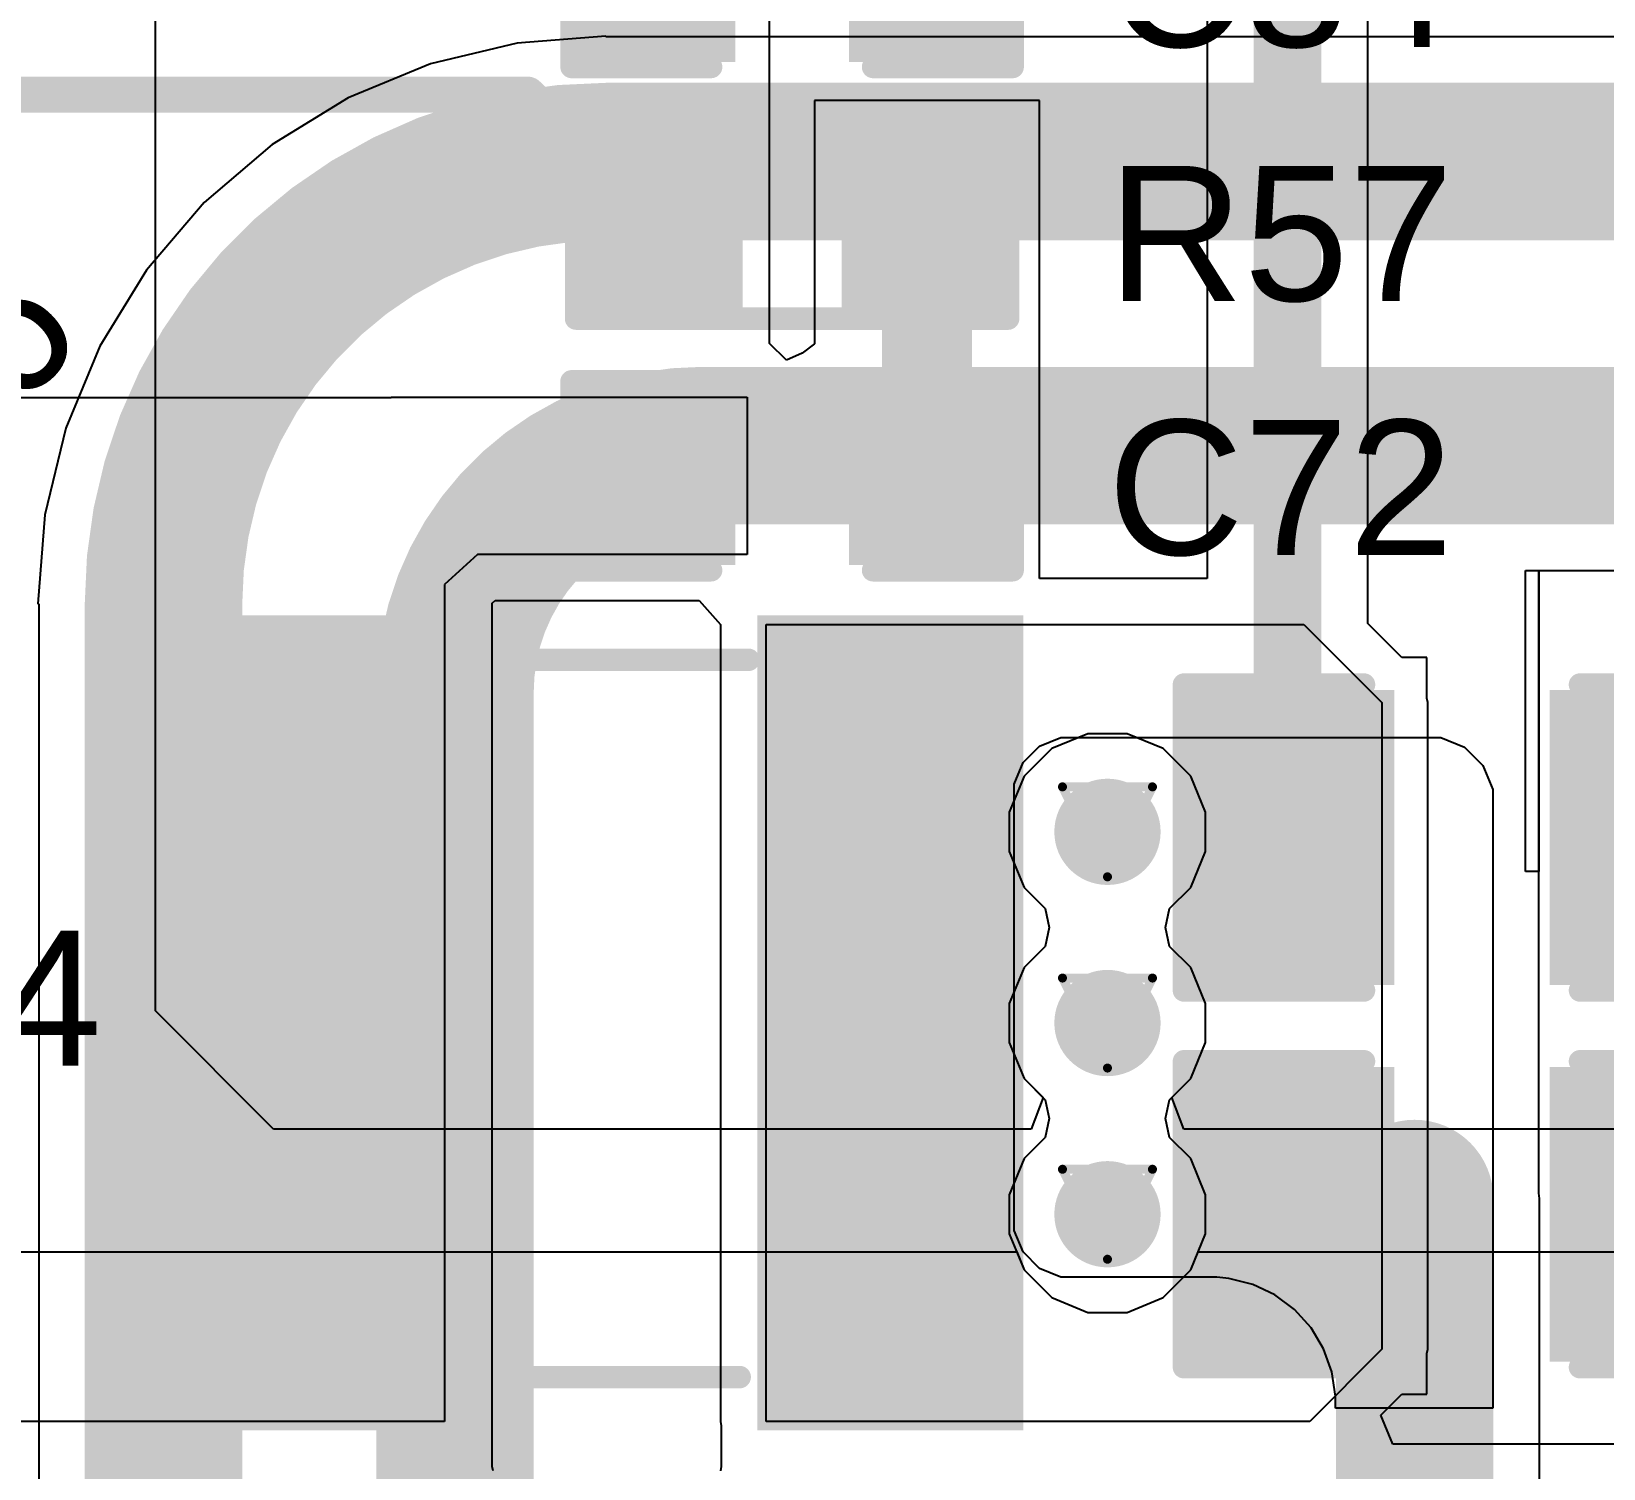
# Model space of a CAD drawing. Header units: inches. Extents: x 0 to 5359, y 0 to 5098.
# Drawn here: x 36.85 to 45.73, y 90.87 to 98.98 of the extents above; entities that cross this region are included whole.
import ezdxf

# ---------------------------------------------------------------- set-up
doc = ezdxf.new("R2010")
doc.units = ezdxf.units.IN
for name, color, linetype in [('Bottom Layer', 5, 'Continuous'), ('Drill Drawing', 1, 'Continuous'), ('Layer 1', 16, 'Continuous'), ('Layer 2', 76, 'Continuous'), ('Top Layer', 1, 'Continuous'), ('Top Overlay', 2, 'Continuous'), ('Top Paste', 8, 'Continuous'), ('Top Solder', 216, 'Continuous'), ('Via Holes', 16, 'Continuous')]:
    doc.layers.add(name, color=color, linetype=linetype)
doc.styles.add('Arial', font='', dxfattribs={"height": 0.2})
doc.styles.get('Arial').set_extended_font_data('Arial')

# ---------------------------------------------------------------- blocks, each defined once
blk = doc.blocks.new('R___0603_118')
at = {"layer": 'Top Layer'}
for points in [[(-0.381, 0.4445), (-0.381, -0.4445), (-1.143, -0.4445), (-1.143, 0.4445)], [(1.143, 0.4445), (1.143, -0.4445), (0.381, -0.4445), (0.381, 0.4445)]]:
    blk.add_hatch(color=1, dxfattribs=at).paths.add_polyline_path(points)
at = {"layer": 'Top Paste'}
for points in [[(-0.381, 0.4445), (-0.381, -0.4445), (-1.143, -0.4445), (-1.143, 0.4445)], [(1.143, 0.4445), (1.143, -0.4445), (0.381, -0.4445), (0.381, 0.4445)]]:
    blk.add_hatch(color=8, dxfattribs=at).paths.add_polyline_path(points)
at = {"layer": 'Top Solder'}
for points in [[(-0.2794, 0.5461), (-0.2794, -0.5461), (-1.2446, -0.5461), (-1.2446, 0.5461)], [(1.2446, 0.5461), (1.2446, -0.5461), (0.2794, -0.5461), (0.2794, 0.5461)]]:
    blk.add_hatch(color=216, dxfattribs=at).paths.add_polyline_path(points)
at = {"layer": 'Top Overlay'}
for points in [[(-1.2192, 0.5334, 0.127, 0.127, 0), (1.2192, 0.5334, 0.127, 0.127, 0)], [(-1.2192, -0.5334, 0.127, 0.127, 0), (-1.2192, 0.5334, 0.127, 0.127, 0)], [(1.2192, -0.5334, 0.127, 0.127, 0), (1.2192, 0.5334, 0.127, 0.127, 0)], [(-1.2192, -0.5334, 0.127, 0.127, 0), (1.2192, -0.5334, 0.127, 0.127, 0)]]:
    blk.add_lwpolyline(points, format="xyseb", dxfattribs=at)
for points in [[(-1.25095, 0.5334, 0.0635, 0.0635, 1), (-1.18745, 0.5334, 0.0635, 0.0635, 1)], [(-1.25095, 0.5334, 0.0635, 0.0635, 1), (-1.18745, 0.5334, 0.0635, 0.0635, 1)], [(1.18745, 0.5334, 0.0635, 0.0635, 1), (1.25095, 0.5334, 0.0635, 0.0635, 1)], [(1.18745, 0.5334, 0.0635, 0.0635, 1), (1.25095, 0.5334, 0.0635, 0.0635, 1)], [(-1.25095, -0.5334, 0.0635, 0.0635, 1), (-1.18745, -0.5334, 0.0635, 0.0635, 1)], [(-1.25095, -0.5334, 0.0635, 0.0635, 1), (-1.18745, -0.5334, 0.0635, 0.0635, 1)], [(1.18745, -0.5334, 0.0635, 0.0635, 1), (1.25095, -0.5334, 0.0635, 0.0635, 1)], [(1.18745, -0.5334, 0.0635, 0.0635, 1), (1.25095, -0.5334, 0.0635, 0.0635, 1)]]:
    blk.add_lwpolyline(points, format="xyseb", close=True, dxfattribs=at)
blk = doc.blocks.new('SMNR4030_4R7MT_195')
at = {"layer": 'Top Layer'}
for points in [[(-2.3, 2.2501), (-0.9, 2.2501), (-0.9, -2.2499), (-2.3, -2.2499)], [(0.9, 2.2499), (2.3, 2.2499), (2.3, -2.2501), (0.9, -2.2501)]]:
    blk.add_hatch(color=1, dxfattribs=at).paths.add_polyline_path(points)
at = {"layer": 'Top Paste'}
for points in [[(-2.3, 2.2501), (-0.9, 2.2501), (-0.9, -2.2499), (-2.3, -2.2499)], [(0.9, 2.2499), (2.3, 2.2499), (2.3, -2.2501), (0.9, -2.2501)]]:
    blk.add_hatch(color=8, dxfattribs=at).paths.add_polyline_path(points)
at = {"layer": 'Top Solder'}
for points in [[(-2.3508, 2.3009), (-0.8492, 2.3009), (-0.8492, -2.3007), (-2.3508, -2.3007)], [(0.8492, 2.3007), (2.3508, 2.3007), (2.3508, -2.3009), (0.8492, -2.3009)]]:
    blk.add_hatch(color=216, dxfattribs=at).paths.add_polyline_path(points)
at = {"layer": 'Top Overlay'}
for points in [[(-0.75, 2.05, 0.127, 0.127, 0), (0.8, 2.05, 0.127, 0.127, 0)], [(-0.8, -2, 0.127, 0.127, 0), (0.75, -2, 0.127, 0.127, 0)]]:
    blk.add_lwpolyline(points, format="xyseb", dxfattribs=at)
for points in [[(-0.7817, 2.05, 0.0635, 0.0635, 1), (-0.7182, 2.05, 0.0635, 0.0635, 1)], [(0.7682, 2.05, 0.0635, 0.0635, 1), (0.8317, 2.05, 0.0635, 0.0635, 1)], [(-0.8317, -2, 0.0635, 0.0635, 1), (-0.7682, -2, 0.0635, 0.0635, 1)], [(0.7183, -2, 0.0635, 0.0635, 1), (0.7818, -2, 0.0635, 0.0635, 1)]]:
    blk.add_lwpolyline(points, format="xyseb", close=True, dxfattribs=at)
blk = doc.blocks.new('C___0603_282')
at = {"layer": 'Top Layer'}
for points in [[(-0.381, 0.4445), (-0.381, -0.4445), (-1.143, -0.4445), (-1.143, 0.4445)], [(1.143, 0.4445), (1.143, -0.4445), (0.381, -0.4445), (0.381, 0.4445)]]:
    blk.add_hatch(color=1, dxfattribs=at).paths.add_polyline_path(points)
at = {"layer": 'Top Paste'}
for points in [[(-0.381, 0.4445), (-0.381, -0.4445), (-1.143, -0.4445), (-1.143, 0.4445)], [(1.143, 0.4445), (1.143, -0.4445), (0.381, -0.4445), (0.381, 0.4445)]]:
    blk.add_hatch(color=8, dxfattribs=at).paths.add_polyline_path(points)
at = {"layer": 'Top Solder'}
for points in [[(-0.321, 0.5045), (-0.321, -0.5045), (-1.203, -0.5045), (-1.203, 0.5045)], [(1.203, 0.5045), (1.203, -0.5045), (0.321, -0.5045), (0.321, 0.5045)]]:
    blk.add_hatch(color=216, dxfattribs=at).paths.add_polyline_path(points)
at = {"layer": 'Top Overlay'}
for points in [[(-0.4572, 0.5334, 0.127, 0.127, 0), (-1.2446, 0.5334, 0.127, 0.127, 0)], [(-1.2446, 0.5334, 0.127, 0.127, 0), (-1.2446, -0.5334, 0.127, 0.127, 0)], [(1.2446, 0.5334, 0.127, 0.127, 0), (0.4572, 0.5334, 0.127, 0.127, 0)], [(1.2446, 0.5334, 0.127, 0.127, 0), (1.2446, -0.5334, 0.127, 0.127, 0)], [(-0.4572, -0.5334, 0.127, 0.127, 0), (-1.2446, -0.5334, 0.127, 0.127, 0)], [(1.2446, -0.5334, 0.127, 0.127, 0), (0.4572, -0.5334, 0.127, 0.127, 0)]]:
    blk.add_lwpolyline(points, format="xyseb", dxfattribs=at)
for points in [[(-1.2764, 0.5334, 0.0635, 0.0635, 1), (-1.2128, 0.5334, 0.0635, 0.0635, 1)], [(-1.2764, 0.5334, 0.0635, 0.0635, 1), (-1.2128, 0.5334, 0.0635, 0.0635, 1)], [(-0.4889, 0.5334, 0.0635, 0.0635, 1), (-0.4254, 0.5334, 0.0635, 0.0635, 1)], [(0.4254, 0.5334, 0.0635, 0.0635, 1), (0.4889, 0.5334, 0.0635, 0.0635, 1)], [(1.2128, 0.5334, 0.0635, 0.0635, 1), (1.2764, 0.5334, 0.0635, 0.0635, 1)], [(1.2128, 0.5334, 0.0635, 0.0635, 1), (1.2764, 0.5334, 0.0635, 0.0635, 1)], [(-1.2764, -0.5334, 0.0635, 0.0635, 1), (-1.2128, -0.5334, 0.0635, 0.0635, 1)], [(-1.2764, -0.5334, 0.0635, 0.0635, 1), (-1.2128, -0.5334, 0.0635, 0.0635, 1)], [(-0.4889, -0.5334, 0.0635, 0.0635, 1), (-0.4254, -0.5334, 0.0635, 0.0635, 1)], [(0.4254, -0.5334, 0.0635, 0.0635, 1), (0.4889, -0.5334, 0.0635, 0.0635, 1)], [(1.2128, -0.5334, 0.0635, 0.0635, 1), (1.2764, -0.5334, 0.0635, 0.0635, 1)], [(1.2128, -0.5334, 0.0635, 0.0635, 1), (1.2764, -0.5334, 0.0635, 0.0635, 1)]]:
    blk.add_lwpolyline(points, format="xyseb", close=True, dxfattribs=at)
blk = doc.blocks.new('C___0805_289')
at = {"layer": 'Top Layer'}
for points in [[(-1.524, 0.762), (-0.508, 0.762), (-0.508, -0.762), (-1.524, -0.762)], [(0.508, 0.762), (1.524, 0.762), (1.524, -0.762), (0.508, -0.762)]]:
    blk.add_hatch(color=1, dxfattribs=at).paths.add_polyline_path(points)
at = {"layer": 'Top Paste'}
for points in [[(-1.524, 0.762), (-0.508, 0.762), (-0.508, -0.762), (-1.524, -0.762)], [(0.508, 0.762), (1.524, 0.762), (1.524, -0.762), (0.508, -0.762)]]:
    blk.add_hatch(color=8, dxfattribs=at).paths.add_polyline_path(points)
at = {"layer": 'Top Solder'}
for points in [[(-1.594, 0.832), (-0.438, 0.832), (-0.438, -0.832), (-1.594, -0.832)], [(0.438, 0.832), (1.594, 0.832), (1.594, -0.832), (0.438, -0.832)]]:
    blk.add_hatch(color=216, dxfattribs=at).paths.add_polyline_path(points)
at = {"layer": 'Top Overlay'}
for points in [[(-0.6096, 0.8636, 0.127, 0.127, 0), (-1.6256, 0.8636, 0.127, 0.127, 0)], [(-1.6256, 0.8636, 0.127, 0.127, 0), (-1.6256, -0.8636, 0.127, 0.127, 0)], [(1.6256, 0.8636, 0.127, 0.127, 0), (0.6096, 0.8636, 0.127, 0.127, 0)], [(1.6256, 0.8636, 0.127, 0.127, 0), (1.6256, -0.8636, 0.127, 0.127, 0)], [(-0.6096, -0.8636, 0.127, 0.127, 0), (-1.6256, -0.8636, 0.127, 0.127, 0)], [(1.6256, -0.8636, 0.127, 0.127, 0), (0.6096, -0.8636, 0.127, 0.127, 0)]]:
    blk.add_lwpolyline(points, format="xyseb", dxfattribs=at)
for points in [[(-1.6574, 0.8636, 0.0635, 0.0635, 1), (-1.5938, 0.8636, 0.0635, 0.0635, 1)], [(-1.6574, 0.8636, 0.0635, 0.0635, 1), (-1.5938, 0.8636, 0.0635, 0.0635, 1)], [(-0.6413, 0.8636, 0.0635, 0.0635, 1), (-0.5778, 0.8636, 0.0635, 0.0635, 1)], [(0.5778, 0.8636, 0.0635, 0.0635, 1), (0.6413, 0.8636, 0.0635, 0.0635, 1)], [(1.5938, 0.8636, 0.0635, 0.0635, 1), (1.6574, 0.8636, 0.0635, 0.0635, 1)], [(1.5938, 0.8636, 0.0635, 0.0635, 1), (1.6574, 0.8636, 0.0635, 0.0635, 1)], [(-1.6574, -0.8636, 0.0635, 0.0635, 1), (-1.5938, -0.8636, 0.0635, 0.0635, 1)], [(-1.6574, -0.8636, 0.0635, 0.0635, 1), (-1.5938, -0.8636, 0.0635, 0.0635, 1)], [(-0.6413, -0.8636, 0.0635, 0.0635, 1), (-0.5778, -0.8636, 0.0635, 0.0635, 1)], [(0.5778, -0.8636, 0.0635, 0.0635, 1), (0.6413, -0.8636, 0.0635, 0.0635, 1)], [(1.5938, -0.8636, 0.0635, 0.0635, 1), (1.6574, -0.8636, 0.0635, 0.0635, 1)], [(1.5938, -0.8636, 0.0635, 0.0635, 1), (1.6574, -0.8636, 0.0635, 0.0635, 1)]]:
    blk.add_lwpolyline(points, format="xyseb", close=True, dxfattribs=at)
blk = doc.blocks.new('C___0805_290')
at = {"layer": 'Top Layer'}
for points in [[(-1.524, 0.762), (-0.508, 0.762), (-0.508, -0.762), (-1.524, -0.762)], [(0.508, 0.762), (1.524, 0.762), (1.524, -0.762), (0.508, -0.762)]]:
    blk.add_hatch(color=1, dxfattribs=at).paths.add_polyline_path(points)
at = {"layer": 'Top Paste'}
for points in [[(-1.524, 0.762), (-0.508, 0.762), (-0.508, -0.762), (-1.524, -0.762)], [(0.508, 0.762), (1.524, 0.762), (1.524, -0.762), (0.508, -0.762)]]:
    blk.add_hatch(color=8, dxfattribs=at).paths.add_polyline_path(points)
at = {"layer": 'Top Solder'}
for points in [[(-1.594, 0.832), (-0.438, 0.832), (-0.438, -0.832), (-1.594, -0.832)], [(0.438, 0.832), (1.594, 0.832), (1.594, -0.832), (0.438, -0.832)]]:
    blk.add_hatch(color=216, dxfattribs=at).paths.add_polyline_path(points)
at = {"layer": 'Top Overlay'}
for points in [[(-0.6096, 0.8636, 0.127, 0.127, 0), (-1.6256, 0.8636, 0.127, 0.127, 0)], [(-1.6256, 0.8636, 0.127, 0.127, 0), (-1.6256, -0.8636, 0.127, 0.127, 0)], [(1.6256, 0.8636, 0.127, 0.127, 0), (0.6096, 0.8636, 0.127, 0.127, 0)], [(1.6256, 0.8636, 0.127, 0.127, 0), (1.6256, -0.8636, 0.127, 0.127, 0)], [(-0.6096, -0.8636, 0.127, 0.127, 0), (-1.6256, -0.8636, 0.127, 0.127, 0)], [(1.6256, -0.8636, 0.127, 0.127, 0), (0.6096, -0.8636, 0.127, 0.127, 0)]]:
    blk.add_lwpolyline(points, format="xyseb", dxfattribs=at)
for points in [[(-1.6574, 0.8636, 0.0635, 0.0635, 1), (-1.5938, 0.8636, 0.0635, 0.0635, 1)], [(-1.6574, 0.8636, 0.0635, 0.0635, 1), (-1.5938, 0.8636, 0.0635, 0.0635, 1)], [(-0.6413, 0.8636, 0.0635, 0.0635, 1), (-0.5778, 0.8636, 0.0635, 0.0635, 1)], [(0.5778, 0.8636, 0.0635, 0.0635, 1), (0.6413, 0.8636, 0.0635, 0.0635, 1)], [(1.5938, 0.8636, 0.0635, 0.0635, 1), (1.6574, 0.8636, 0.0635, 0.0635, 1)], [(1.5938, 0.8636, 0.0635, 0.0635, 1), (1.6574, 0.8636, 0.0635, 0.0635, 1)], [(-1.6574, -0.8636, 0.0635, 0.0635, 1), (-1.5938, -0.8636, 0.0635, 0.0635, 1)], [(-1.6574, -0.8636, 0.0635, 0.0635, 1), (-1.5938, -0.8636, 0.0635, 0.0635, 1)], [(-0.6413, -0.8636, 0.0635, 0.0635, 1), (-0.5778, -0.8636, 0.0635, 0.0635, 1)], [(0.5778, -0.8636, 0.0635, 0.0635, 1), (0.6413, -0.8636, 0.0635, 0.0635, 1)], [(1.5938, -0.8636, 0.0635, 0.0635, 1), (1.6574, -0.8636, 0.0635, 0.0635, 1)], [(1.5938, -0.8636, 0.0635, 0.0635, 1), (1.6574, -0.8636, 0.0635, 0.0635, 1)]]:
    blk.add_lwpolyline(points, format="xyseb", close=True, dxfattribs=at)
blk = doc.blocks.new('C___0603_294')
at = {"layer": 'Top Layer'}
for points in [[(-0.381, 0.4445), (-0.381, -0.4445), (-1.143, -0.4445), (-1.143, 0.4445)], [(1.143, 0.4445), (1.143, -0.4445), (0.381, -0.4445), (0.381, 0.4445)]]:
    blk.add_hatch(color=1, dxfattribs=at).paths.add_polyline_path(points)
at = {"layer": 'Top Paste'}
for points in [[(-0.381, 0.4445), (-0.381, -0.4445), (-1.143, -0.4445), (-1.143, 0.4445)], [(1.143, 0.4445), (1.143, -0.4445), (0.381, -0.4445), (0.381, 0.4445)]]:
    blk.add_hatch(color=8, dxfattribs=at).paths.add_polyline_path(points)
at = {"layer": 'Top Solder'}
for points in [[(-0.321, 0.5045), (-0.321, -0.5045), (-1.203, -0.5045), (-1.203, 0.5045)], [(1.203, 0.5045), (1.203, -0.5045), (0.321, -0.5045), (0.321, 0.5045)]]:
    blk.add_hatch(color=216, dxfattribs=at).paths.add_polyline_path(points)
at = {"layer": 'Top Overlay'}
for points in [[(-0.4572, 0.5334, 0.127, 0.127, 0), (-1.2446, 0.5334, 0.127, 0.127, 0)], [(-1.2446, 0.5334, 0.127, 0.127, 0), (-1.2446, -0.5334, 0.127, 0.127, 0)], [(1.2446, 0.5334, 0.127, 0.127, 0), (0.4572, 0.5334, 0.127, 0.127, 0)], [(1.2446, 0.5334, 0.127, 0.127, 0), (1.2446, -0.5334, 0.127, 0.127, 0)], [(-0.4572, -0.5334, 0.127, 0.127, 0), (-1.2446, -0.5334, 0.127, 0.127, 0)], [(1.2446, -0.5334, 0.127, 0.127, 0), (0.4572, -0.5334, 0.127, 0.127, 0)]]:
    blk.add_lwpolyline(points, format="xyseb", dxfattribs=at)
for points in [[(-1.2764, 0.5334, 0.0635, 0.0635, 1), (-1.2128, 0.5334, 0.0635, 0.0635, 1)], [(-1.2764, 0.5334, 0.0635, 0.0635, 1), (-1.2128, 0.5334, 0.0635, 0.0635, 1)], [(-0.4889, 0.5334, 0.0635, 0.0635, 1), (-0.4254, 0.5334, 0.0635, 0.0635, 1)], [(0.4254, 0.5334, 0.0635, 0.0635, 1), (0.4889, 0.5334, 0.0635, 0.0635, 1)], [(1.2128, 0.5334, 0.0635, 0.0635, 1), (1.2764, 0.5334, 0.0635, 0.0635, 1)], [(1.2128, 0.5334, 0.0635, 0.0635, 1), (1.2764, 0.5334, 0.0635, 0.0635, 1)], [(-1.2764, -0.5334, 0.0635, 0.0635, 1), (-1.2128, -0.5334, 0.0635, 0.0635, 1)], [(-1.2764, -0.5334, 0.0635, 0.0635, 1), (-1.2128, -0.5334, 0.0635, 0.0635, 1)], [(-0.4889, -0.5334, 0.0635, 0.0635, 1), (-0.4254, -0.5334, 0.0635, 0.0635, 1)], [(0.4254, -0.5334, 0.0635, 0.0635, 1), (0.4889, -0.5334, 0.0635, 0.0635, 1)], [(1.2128, -0.5334, 0.0635, 0.0635, 1), (1.2764, -0.5334, 0.0635, 0.0635, 1)], [(1.2128, -0.5334, 0.0635, 0.0635, 1), (1.2764, -0.5334, 0.0635, 0.0635, 1)]]:
    blk.add_lwpolyline(points, format="xyseb", close=True, dxfattribs=at)

msp = doc.modelspace()

# ---------------------------------------------------------------- hatches: boundary and pattern name
at = {"layer": 'Bottom Layer'}
h = msp.add_hatch(color=5, dxfattribs=at)
edge = h.paths.add_edge_path()
edge.add_arc((42.926, 94.4626), 0.3, 0, 360)
h = msp.add_hatch(color=5, dxfattribs=at)
edge = h.paths.add_edge_path()
edge.add_arc((42.926, 93.3831), 0.3, 0, 360)
h = msp.add_hatch(color=5, dxfattribs=at)
edge = h.paths.add_edge_path()
edge.add_arc((42.926, 92.3036), 0.3, 0, 360)
at = {"layer": 'Layer 1'}
h = msp.add_hatch(color=16, dxfattribs=at)
edge = h.paths.add_edge_path()
edge.add_arc((42.926, 94.4626), 0.3, 0, 360)
h = msp.add_hatch(color=16, dxfattribs=at)
edge = h.paths.add_edge_path()
edge.add_arc((42.926, 93.3831), 0.3, 0, 360)
h = msp.add_hatch(color=16, dxfattribs=at)
edge = h.paths.add_edge_path()
edge.add_arc((42.926, 92.3036), 0.3, 0, 360)
at = {"layer": 'Layer 2'}
h = msp.add_hatch(color=76, dxfattribs=at)
edge = h.paths.add_edge_path()
edge.add_arc((42.926, 94.4626), 0.3, 0, 360)
h = msp.add_hatch(color=76, dxfattribs=at)
edge = h.paths.add_edge_path()
edge.add_arc((42.926, 93.3831), 0.3, 0, 360)
h = msp.add_hatch(color=76, dxfattribs=at)
edge = h.paths.add_edge_path()
edge.add_arc((42.926, 92.3036), 0.3, 0, 360)
at = {"layer": 'Top Layer'}
h = msp.add_hatch(color=1, dxfattribs=at)
edge = h.paths.add_edge_path()
edge.add_arc((42.926, 94.4626), 0.3, 0, 360)
h = msp.add_hatch(color=1, dxfattribs=at)
edge = h.paths.add_edge_path()
edge.add_arc((42.926, 93.3831), 0.3, 0, 360)
h = msp.add_hatch(color=1, dxfattribs=at)
edge = h.paths.add_edge_path()
edge.add_arc((42.926, 92.3036), 0.3, 0, 360)
at = {"layer": 'Via Holes'}
h = msp.add_hatch(color=7, dxfattribs=at)
edge = h.paths.add_edge_path()
edge.add_arc((42.926, 94.4626), 0.15, 0, 360)
h = msp.add_hatch(color=7, dxfattribs=at)
edge = h.paths.add_edge_path()
edge.add_arc((42.926, 93.3831), 0.15, 0, 360)
h = msp.add_hatch(color=7, dxfattribs=at)
edge = h.paths.add_edge_path()
edge.add_arc((42.926, 92.3036), 0.15, 0, 360)

# ---------------------------------------------------------------- linework, layer by layer
at = {"layer": 'Bottom Layer'}
for p, q in [((40.0948, 98.9556), (39.5934, 98.9161)), ((40.0948, 98.9517), (40.0948, 98.9556)), ((55.6006, 98.9517), (40.0948, 98.9517)), ((39.5934, 98.9161), (39.1044, 98.7987)), ((39.1044, 98.7987), (38.6397, 98.6062)), ((38.6397, 98.6062), (38.2109, 98.3435)), ((38.2109, 98.3435), (37.8285, 98.0168)), ((37.8285, 98.0168), (37.5019, 97.6344)), ((37.5019, 97.6344), (37.2391, 97.2056)), ((37.2391, 97.2056), (37.0466, 96.7409)), ((37.0466, 96.7409), (36.9292, 96.2519)), ((36.9292, 96.2519), (36.8897, 95.7505)), ((45.285, 94.2388), (45.285, 95.9389)), ((45.285, 95.9389), (45.3599, 95.9389)), ((45.3599, 95.9389), (45.3599, 94.2388)), ((45.3599, 94.2388), (45.3599, 95.9389)), ((45.3599, 95.9389), (55.7423, 95.9389)), ((36.8897, 95.7505), (36.8936, 95.7505)), ((36.8936, 95.7505), (36.8936, 80.0496)), ((42.45, 94.8534), (42.5425, 94.9459)), ((42.5425, 94.9459), (42.6634, 94.996)), ((42.6634, 94.996), (42.7288, 94.996)), ((42.7288, 94.996), (42.7288, 94.996)), ((42.7288, 94.996), (44.7336, 94.996)), ((44.7336, 94.996), (44.8067, 94.996)), ((44.8067, 94.996), (44.9417, 94.9401)), ((44.9417, 94.9401), (45.045, 94.8367)), ((42.4, 94.7326), (42.45, 94.8534)), ((45.045, 94.8367), (45.101, 94.7017)), ((42.4, 94.6671), (42.4, 94.7326)), ((45.101, 94.7017), (45.101, 94.6286)), ((42.4, 92.2769), (42.4, 94.6671)), ((45.101, 94.6286), (45.101, 94.6286)), ((45.101, 94.6286), (45.101, 91.2079)), ((45.3599, 94.2388), (45.285, 94.2388)), ((45.3599, 92.4228), (45.3599, 94.2388)), ((45.3639, 92.3923), (45.3599, 92.4228)), ((45.3639, 78.2189), (45.3639, 92.3923)), ((42.4, 92.2769), (42.4, 92.2769)), ((42.4, 92.2114), (42.4, 92.2769)), ((42.45, 92.0906), (42.4, 92.2114)), ((42.5425, 91.9981), (42.45, 92.0906)), ((42.6634, 91.948), (42.5425, 91.9981)), ((42.7288, 91.948), (42.6634, 91.948)), ((43.5428, 91.948), (42.7288, 91.948)), ((43.6117, 91.9412), (43.5428, 91.948)), ((43.5428, 91.948), (43.5428, 91.948)), ((43.7459, 91.9075), (43.6117, 91.9412)), ((43.871, 91.8482), (43.7459, 91.9075)), ((43.9821, 91.7657), (43.871, 91.8482)), ((44.075, 91.6631), (43.9821, 91.7657)), ((44.146, 91.5444), (44.075, 91.6631)), ((44.1926, 91.414), (44.146, 91.5444)), ((44.2128, 91.2771), (44.1926, 91.414)), ((44.2127, 91.2079), (44.2128, 91.2771)), ((45.101, 91.2079), (44.2127, 91.2079))]:
    msp.add_line(p, q, dxfattribs=at)
for points in [[(37.5981, 95.7505, 0.889, 0.889, -0.414214), (40.0948, 98.2472, 0.889, 0.889, 0)], [(40.0948, 98.2472, 0.889, 0.889, 0), (55.6006, 98.2472, 0.889, 0.889, 0)], [(39.243, 95.2489, 0.889, 0.889, -0.414214), (40.6375, 96.6435, 0.889, 0.889, 0)], [(40.6375, 96.6435, 0.889, 0.889, 0), (55.7423, 96.6435, 0.889, 0.889, 0)], [(37.5981, 80.0496, 0.889, 0.889, 0), (37.5981, 95.7505, 0.889, 0.889, 0)], [(39.243, 80.3043, 0.889, 0.889, 0), (39.243, 95.2489, 0.889, 0.889, 0)], [(44.6594, 78.2189, 0.889, 0.889, 0), (44.6594, 92.3923, 0.889, 0.889, 0)]]:
    msp.add_lwpolyline(points, format="xyseb", dxfattribs=at)
for points in [[(39.8726, 98.2472, 0.4445, 0.4445, 1), (40.3171, 98.2472, 0.4445, 0.4445, 1)], [(39.8726, 98.2472, 0.4445, 0.4445, 1), (40.3171, 98.2472, 0.4445, 0.4445, 1)], [(40.4153, 96.6435, 0.4445, 0.4445, 1), (40.8598, 96.6435, 0.4445, 0.4445, 1)], [(40.4153, 96.6435, 0.4445, 0.4445, 1), (40.8598, 96.6435, 0.4445, 0.4445, 1)], [(37.3759, 95.7505, 0.4445, 0.4445, 1), (37.8204, 95.7505, 0.4445, 0.4445, 1)], [(37.3759, 95.7505, 0.4445, 0.4445, 1), (37.8204, 95.7505, 0.4445, 0.4445, 1)], [(39.0207, 95.2489, 0.4445, 0.4445, 1), (39.4652, 95.2489, 0.4445, 0.4445, 1)], [(39.0207, 95.2489, 0.4445, 0.4445, 1), (39.4652, 95.2489, 0.4445, 0.4445, 1)], [(44.4372, 92.3923, 0.4445, 0.4445, 1), (44.8817, 92.3923, 0.4445, 0.4445, 1)]]:
    msp.add_lwpolyline(points, format="xyseb", close=True, dxfattribs=at)
at = {"layer": 'Drill Drawing'}
for points in [[(42.672, 94.7166, 0.0508, 0.0508, 0), (43.18, 94.7166, 0.0508, 0.0508, 0)], [(42.672, 94.7166, 0.0508, 0.0508, 0), (42.926, 94.2086, 0.0508, 0.0508, 0)], [(42.926, 94.2086, 0.0508, 0.0508, 0), (43.18, 94.7166, 0.0508, 0.0508, 0)], [(42.672, 93.6371, 0.0508, 0.0508, 0), (43.18, 93.6371, 0.0508, 0.0508, 0)], [(42.672, 93.6371, 0.0508, 0.0508, 0), (42.926, 93.1291, 0.0508, 0.0508, 0)], [(42.926, 93.1291, 0.0508, 0.0508, 0), (43.18, 93.6371, 0.0508, 0.0508, 0)], [(42.672, 92.5576, 0.0508, 0.0508, 0), (43.18, 92.5576, 0.0508, 0.0508, 0)], [(42.672, 92.5576, 0.0508, 0.0508, 0), (42.926, 92.0496, 0.0508, 0.0508, 0)], [(42.926, 92.0496, 0.0508, 0.0508, 0), (43.18, 92.5576, 0.0508, 0.0508, 0)]]:
    msp.add_lwpolyline(points, format="xyseb", dxfattribs=at)
for points in [[(42.6593, 94.7166, 0.0254, 0.0254, 1), (42.6847, 94.7166, 0.0254, 0.0254, 1)], [(42.6593, 94.7166, 0.0254, 0.0254, 1), (42.6847, 94.7166, 0.0254, 0.0254, 1)], [(43.1673, 94.7166, 0.0254, 0.0254, 1), (43.1927, 94.7166, 0.0254, 0.0254, 1)], [(43.1673, 94.7166, 0.0254, 0.0254, 1), (43.1927, 94.7166, 0.0254, 0.0254, 1)], [(42.9133, 94.2086, 0.0254, 0.0254, 1), (42.9387, 94.2086, 0.0254, 0.0254, 1)], [(42.9133, 94.2086, 0.0254, 0.0254, 1), (42.9387, 94.2086, 0.0254, 0.0254, 1)], [(42.6593, 93.6371, 0.0254, 0.0254, 1), (42.6847, 93.6371, 0.0254, 0.0254, 1)], [(42.6593, 93.6371, 0.0254, 0.0254, 1), (42.6847, 93.6371, 0.0254, 0.0254, 1)], [(43.1673, 93.6371, 0.0254, 0.0254, 1), (43.1927, 93.6371, 0.0254, 0.0254, 1)], [(43.1673, 93.6371, 0.0254, 0.0254, 1), (43.1927, 93.6371, 0.0254, 0.0254, 1)], [(42.9133, 93.1291, 0.0254, 0.0254, 1), (42.9387, 93.1291, 0.0254, 0.0254, 1)], [(42.9133, 93.1291, 0.0254, 0.0254, 1), (42.9387, 93.1291, 0.0254, 0.0254, 1)], [(42.6593, 92.5576, 0.0254, 0.0254, 1), (42.6847, 92.5576, 0.0254, 0.0254, 1)], [(42.6593, 92.5576, 0.0254, 0.0254, 1), (42.6847, 92.5576, 0.0254, 0.0254, 1)], [(43.1673, 92.5576, 0.0254, 0.0254, 1), (43.1927, 92.5576, 0.0254, 0.0254, 1)], [(43.1673, 92.5576, 0.0254, 0.0254, 1), (43.1927, 92.5576, 0.0254, 0.0254, 1)], [(42.9133, 92.0496, 0.0254, 0.0254, 1), (42.9387, 92.0496, 0.0254, 0.0254, 1)], [(42.9133, 92.0496, 0.0254, 0.0254, 1), (42.9387, 92.0496, 0.0254, 0.0254, 1)]]:
    msp.add_lwpolyline(points, format="xyseb", close=True, dxfattribs=at)
at = {"layer": 'Layer 1'}
for p, q in [((42.8158, 95.0166), (42.6122, 94.9323)), ((43.0362, 95.0166), (42.8158, 95.0166)), ((43.2398, 94.9323), (43.0362, 95.0166)), ((42.6122, 94.9323), (42.4563, 94.7764)), ((43.3957, 94.7764), (43.2398, 94.9323)), ((42.4563, 94.7764), (42.372, 94.5728)), ((43.48, 94.5728), (43.3957, 94.7764)), ((42.372, 94.5728), (42.372, 94.3524)), ((43.48, 94.3524), (43.48, 94.5728)), ((42.372, 94.3524), (42.4563, 94.1488)), ((43.3957, 94.1488), (43.48, 94.3524)), ((42.4563, 94.1488), (42.5752, 94.0299)), ((43.2768, 94.0299), (43.3957, 94.1488)), ((42.5752, 94.0299), (42.5976, 93.9228)), ((43.2544, 93.9228), (43.2768, 94.0299)), ((42.5976, 93.9228), (42.5752, 93.8158)), ((43.2768, 93.8158), (43.2544, 93.9228)), ((42.5752, 93.8158), (42.4563, 93.6969)), ((43.3957, 93.6969), (43.2768, 93.8158)), ((42.4563, 93.6969), (42.372, 93.4933)), ((43.48, 93.4933), (43.3957, 93.6969)), ((42.372, 93.4933), (42.372, 93.2729)), ((43.48, 93.2729), (43.48, 93.4933)), ((42.372, 93.2729), (42.4563, 93.0693)), ((43.3957, 93.0693), (43.48, 93.2729)), ((42.4563, 93.0693), (42.5752, 92.9504)), ((43.2768, 92.9504), (43.3957, 93.0693)), ((42.5752, 92.9504), (42.5976, 92.8434)), ((43.2544, 92.8434), (43.2768, 92.9504)), ((42.5976, 92.8434), (42.5752, 92.7363)), ((43.2768, 92.7363), (43.2544, 92.8434)), ((42.5752, 92.7363), (42.4563, 92.6174)), ((43.3957, 92.6174), (43.2768, 92.7363)), ((42.4563, 92.6174), (42.372, 92.4138)), ((43.48, 92.4138), (43.3957, 92.6174)), ((42.372, 92.4138), (42.372, 92.1934)), ((43.48, 92.1934), (43.48, 92.4138)), ((42.372, 92.1934), (42.4563, 91.9898)), ((43.3957, 91.9898), (43.48, 92.1934)), ((42.4563, 91.9898), (42.6122, 91.8339)), ((43.2398, 91.8339), (43.3957, 91.9898)), ((42.6122, 91.8339), (42.8158, 91.7496)), ((42.8158, 91.7496), (43.0362, 91.7496)), ((43.0362, 91.7496), (43.2398, 91.8339))]:
    msp.add_line(p, q, dxfattribs=at)
at = {"layer": 'Layer 2'}
for p, q in [((37.5521, 93.4517), (37.5521, 109.3361)), ((42.8158, 95.0166), (42.6122, 94.9323)), ((43.0362, 95.0166), (42.8158, 95.0166)), ((43.2398, 94.9323), (43.0362, 95.0166)), ((42.6122, 94.9323), (42.4563, 94.7764)), ((43.3957, 94.7764), (43.2398, 94.9323)), ((42.4563, 94.7764), (42.372, 94.5728)), ((43.48, 94.5728), (43.3957, 94.7764)), ((42.372, 94.5728), (42.372, 94.3524)), ((43.48, 94.3524), (43.48, 94.5728)), ((42.372, 94.3524), (42.4563, 94.1488)), ((43.3957, 94.1488), (43.48, 94.3524)), ((42.4563, 94.1488), (42.5752, 94.0299)), ((43.2768, 94.0299), (43.3957, 94.1488)), ((42.5752, 94.0299), (42.5976, 93.9228)), ((43.2544, 93.9228), (43.2768, 94.0299)), ((42.5976, 93.9228), (42.5752, 93.8158)), ((43.2768, 93.8158), (43.2544, 93.9228)), ((42.5752, 93.8158), (42.4563, 93.6969)), ((43.3957, 93.6969), (43.2768, 93.8158)), ((42.4563, 93.6969), (42.372, 93.4933)), ((43.48, 93.4933), (43.3957, 93.6969)), ((38.2197, 92.7841), (37.5521, 93.4517)), ((42.372, 93.4933), (42.372, 93.2729)), ((43.48, 93.2729), (43.48, 93.4933)), ((42.372, 93.2729), (42.4563, 93.0693)), ((43.3957, 93.0693), (43.48, 93.2729)), ((42.4563, 93.0693), (42.5637, 92.9619)), ((43.2883, 92.9619), (43.3957, 93.0693)), ((42.5637, 92.9619), (42.4952, 92.7841)), ((43.3568, 92.7841), (43.2883, 92.9619)), ((42.4952, 92.7841), (38.2197, 92.7841)), ((58.5881, 92.7841), (43.3568, 92.7841)), ((33.3053, 92.0911), (42.4144, 92.0911)), ((42.4144, 92.0911), (42.4563, 91.9898)), ((43.3957, 91.9898), (43.4376, 92.0911)), ((43.4376, 92.0911), (44.9928, 92.0911)), ((44.9928, 92.0911), (46.5587, 92.0911)), ((42.4563, 91.9898), (42.6122, 91.8339)), ((43.2398, 91.8339), (43.3957, 91.9898)), ((42.6122, 91.8339), (42.8158, 91.7496)), ((42.8158, 91.7496), (43.0362, 91.7496)), ((43.0362, 91.7496), (43.2398, 91.8339))]:
    msp.add_line(p, q, dxfattribs=at)
at = {"layer": 'Top Layer'}
for p, q in [((43.4888, 105.8254), (43.4888, 95.8929)), ((44.3952, 95.639), (44.3952, 105.8254)), ((41.019, 98.6161), (41.019, 100.0131)), ((41.019, 98.5922), (41.019, 98.6161)), ((41.019, 98.6161), (41.019, 98.6161)), ((41.019, 98.4383), (41.019, 98.5922)), ((41.019, 98.5922), (41.019, 98.5922)), ((42.543, 98.5923), (41.273, 98.5923)), ((41.273, 98.5923), (41.273, 97.2186)), ((42.543, 97.1953), (42.543, 98.5923)), ((41.019, 97.2201), (41.019, 98.4383)), ((41.1141, 97.1257), (41.019, 97.2201)), ((41.2028, 97.1646), (41.1141, 97.1257)), ((41.273, 97.2186), (41.2028, 97.1646)), ((42.543, 97.1714), (42.543, 97.1953)), ((42.543, 97.1953), (42.543, 97.1953)), ((42.543, 95.8929), (42.543, 97.1714)), ((42.543, 97.1714), (42.543, 97.1714)), ((35.7304, 96.9141), (38.8818, 96.9141)), ((38.8818, 96.9141), (38.8851, 96.9174)), ((38.8851, 96.9174), (40.892, 96.9174)), ((40.892, 96.9174), (40.892, 96.0284)), ((39.3701, 96.0284), (39.1836, 95.8583)), ((40.892, 96.0284), (39.3701, 96.0284)), ((39.1836, 95.8583), (39.1836, 91.134)), ((43.4888, 95.8929), (42.543, 95.8929)), ((39.454, 95.7544), (39.4705, 95.7695)), ((39.454, 90.8801), (39.454, 95.7544)), ((39.4705, 95.7695), (40.6222, 95.7695)), ((40.6222, 95.7695), (40.741, 95.634)), ((40.741, 95.634), (40.741, 91.1341)), ((41, 91.1341), (41, 95.634)), ((41, 95.634), (44.034, 95.634)), ((44.034, 95.634), (44.4754, 95.1926)), ((44.5876, 95.4466), (44.3952, 95.639)), ((44.7294, 95.4466), (44.5876, 95.4466)), ((44.7294, 95.2176), (44.7294, 95.4466)), ((44.7344, 95.1926), (44.7294, 95.2176)), ((44.4754, 95.1926), (44.4754, 91.5416)), ((44.7344, 91.5416), (44.7344, 95.1926)), ((44.4754, 91.5416), (44.0679, 91.1341)), ((44.7294, 91.5166), (44.7344, 91.5416)), ((44.7294, 91.2876), (44.7294, 91.5166)), ((44.4693, 91.1692), (44.5876, 91.2876)), ((44.5876, 91.2876), (44.7294, 91.2876)), ((39.1836, 91.134), (36.6425, 91.134)), ((40.741, 91.1341), (40.746, 91.1091)), ((44.0679, 91.1341), (41, 91.1341)), ((44.5373, 91.005), (44.4693, 91.1692)), ((40.746, 91.1091), (40.746, 90.8801)), ((46.9746, 91.005), (44.5373, 91.005)), ((39.4589, 90.8551), (39.454, 90.8801)), ((39.454, 90.8801), (39.454, 90.8801)), ((39.454, 90.8801), (39.454, 90.8801)), ((40.746, 90.8801), (40.741, 90.8551))]:
    msp.add_line(p, q, dxfattribs=at)
for points in [[(43.942, 94.456, 0.381, 0.381, 0), (43.942, 105.8254, 0.381, 0.381, 0)], [(36.1688, 98.6253, 0.2032, 0.2032, 0), (39.6524, 98.6253, 0.2032, 0.2032, 0)], [(39.6524, 98.6253, 0.2032, 0.2032, 0), (40.384, 97.8938, 0.2032, 0.2032, 0)], [(41.908, 96.4729, 0.508, 0.508, 0), (41.908, 97.8938, 0.508, 0.508, 0)], [(43.9674, 94.4306, 0.381, 0.381, -0.414214), (43.942, 94.456, 0.381, 0.381, 0)]]:
    msp.add_lwpolyline(points, format="xyseb", dxfattribs=at)
for points in [[(39.6016, 98.6253, 0.1016, 0.1016, 1), (39.7032, 98.6253, 0.1016, 0.1016, 1)], [(39.6016, 98.6253, 0.1016, 0.1016, 1), (39.7032, 98.6253, 0.1016, 0.1016, 1)], [(41.781, 97.8938, 0.254, 0.254, 1), (42.035, 97.8938, 0.254, 0.254, 1)], [(40.3332, 97.8938, 0.1016, 0.1016, 1), (40.4348, 97.8938, 0.1016, 0.1016, 1)], [(41.781, 96.4729, 0.254, 0.254, 1), (42.035, 96.4729, 0.254, 0.254, 1)], [(43.8468, 94.456, 0.1905, 0.1905, 1), (44.0372, 94.456, 0.1905, 0.1905, 1)], [(43.8468, 94.456, 0.1905, 0.1905, 1), (44.0372, 94.456, 0.1905, 0.1905, 1)], [(43.8721, 94.4306, 0.1905, 0.1905, 1), (44.0626, 94.4306, 0.1905, 0.1905, 1)]]:
    msp.add_lwpolyline(points, format="xyseb", close=True, dxfattribs=at)

# ---------------------------------------------------------------- block references
at = {"rotation": 180}
for name, p in [('C___0603_282', (41.146, 99.3146)), ('C___0603_294', (41.146, 96.4729)), ('C___0805_290', (44.9834, 94.4306)), ('C___0805_289', (44.9834, 92.3036))]:
    msp.add_blockref(name, p, dxfattribs=at)
for name, p in [('R___0603_118', (41.146, 97.8938)), ('SMNR4030_4R7MT_195', (40.1, 93.384))]:
    msp.add_blockref(name, p)

# ---------------------------------------------------------------- texts
at = {"layer": 'Top Overlay', "style": 'Arial'}
for s, p in [('C84', (42.9263, 98.8943)), ('R57', (42.9263, 97.4604)), ('C72', (42.9263, 96.0265)), ('L4', (36.0671, 93.1426))]:
    msp.add_text(s, height=0.762, dxfattribs=at).set_placement(p)
msp.add_text('U6', height=0.762, rotation=45, dxfattribs=at).set_placement((36.2114, 96.2784))

doc.saveas('drawing.dxf')
